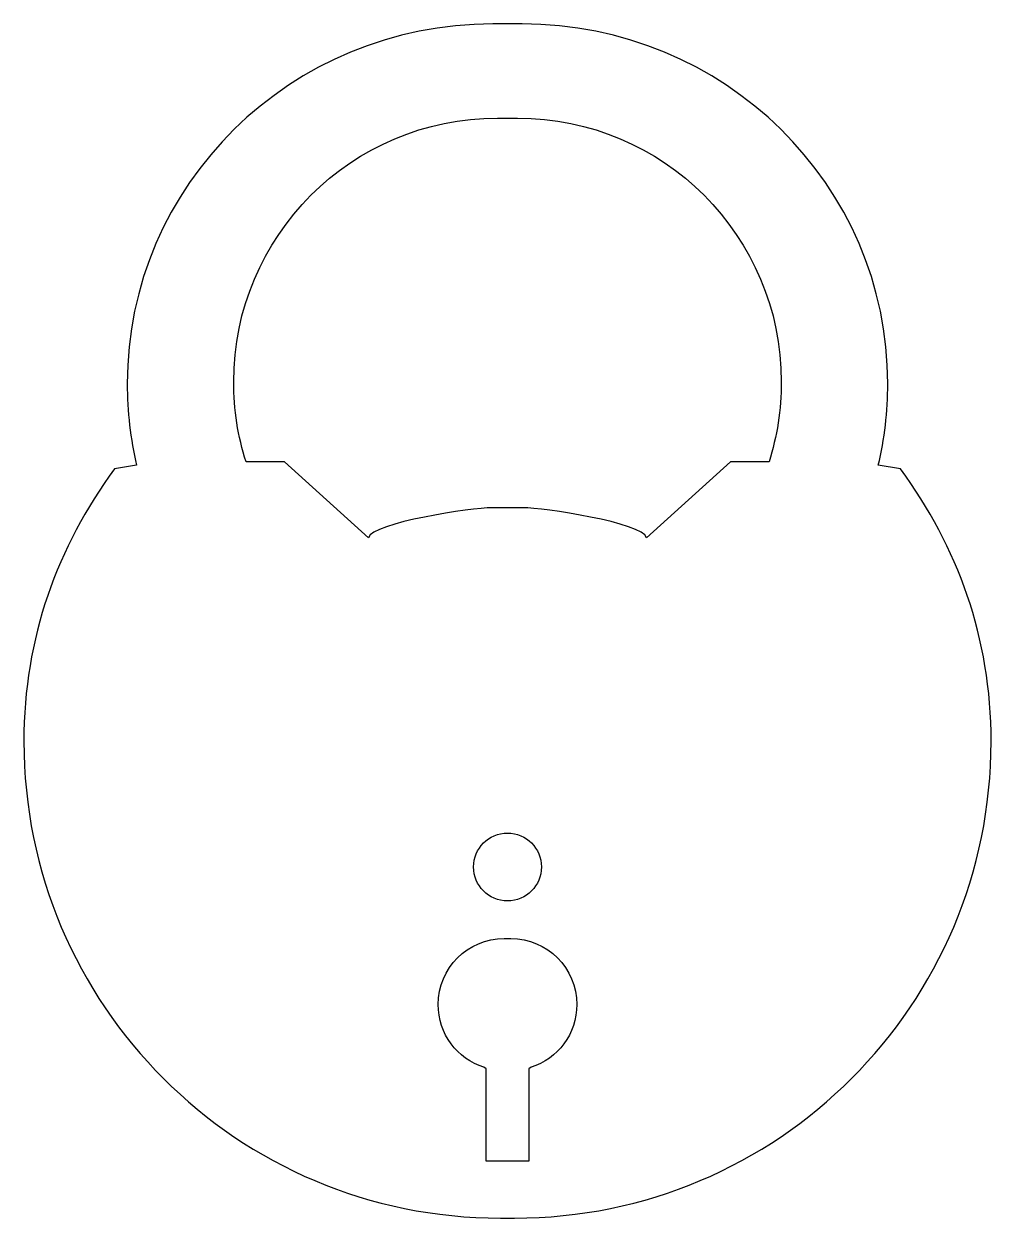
# Model space of a CAD drawing. Header units: centimetres. Extents: x -7.5 to 7.5, y -9.3 to 9.3.
import ezdxf

# ---------------------------------------------------------------- set-up
doc = ezdxf.new("R2010")
doc.units = ezdxf.units.CM
doc.header["$MEASUREMENT"] = 0
doc.layers.add('Camada 1', color=7, linetype='Continuous')

msp = doc.modelspace()

# ---------------------------------------------------------------- linework, layer by layer
at = {"layer": 'Camada 1'}
for points, knots in [([(-0.11013, -9.27285), (-4.19784, -9.27285), (-7.51143, -5.95916), (-7.51143, -1.87156), (-7.51143, -1.87156), (-7.51143, -0.24945), (-6.98962, 1.14535), (-6.10467, 2.36503), (-6.10467, 2.36503), (-6.10467, 2.36503), (-5.75971, 2.41808), (-5.75971, 2.41808), (-5.75971, 2.41808), (-5.85597, 2.82572), (-5.90682, 3.25049), (-5.90682, 3.68697), (-5.90682, 3.68697), (-5.90684, 6.77196), (-3.36432, 9.27285), (-0.2279, 9.27285), (-0.2279, 9.27285), (-0.2279, 9.27285), (0.22792, 9.27285), (0.22792, 9.27285), (0.22792, 9.27285), (3.36424, 9.27285), (5.90683, 6.77196), (5.90683, 3.68697), (5.90683, 3.68697), (5.90683, 3.25051), (5.85587, 2.82572), (5.75964, 2.41808), (5.75964, 2.41808), (5.75964, 2.41808), (6.1046, 2.36503), (6.1046, 2.36503), (6.1046, 2.36503), (6.98955, 1.14535), (7.51144, -0.24945), (7.51144, -1.87156), (7.51144, -1.87156), (7.51144, -5.95916), (4.19775, -9.27286), (0.11017, -9.27286), (0.11017, -9.27286), (0.11017, -9.27286), (-0.11013, -9.27285), (-0.11013, -9.27285)], [0, 0, 0, 0, 0.07692308, 0.07692308, 0.07692308, 0.07692308, 0.15384615, 0.15384615, 0.15384615, 0.15384615, 0.23076923, 0.23076923, 0.23076923, 0.23076923, 0.30769231, 0.30769231, 0.30769231, 0.30769231, 0.38461538, 0.38461538, 0.38461538, 0.38461538, 0.46153846, 0.46153846, 0.46153846, 0.46153846, 0.53846154, 0.53846154, 0.53846154, 0.53846154, 0.61538462, 0.61538462, 0.61538462, 0.61538462, 0.69230769, 0.69230769, 0.69230769, 0.69230769, 0.76923077, 0.76923077, 0.76923077, 0.76923077, 0.84615385, 0.84615385, 0.84615385, 0.84615385, 1, 1, 1, 1]), ([(0.24983, 1.75929), (0.52912, 1.75929), (2.11178, 1.52654), (2.15832, 1.29381), (2.15832, 1.29381), (2.15832, 1.29381), (3.46163, 2.4729), (3.46163, 2.4729), (3.46163, 2.4729), (3.46163, 2.4729), (4.06158, 2.4729), (4.06158, 2.4729), (4.06158, 2.4729), (4.18591, 2.86448), (4.25303, 3.28155), (4.25303, 3.7143), (4.25303, 3.7143), (4.25303, 5.97657), (2.41907, 7.81053), (0.1568, 7.81053), (0.1568, 7.81053), (0.1568, 7.81053), (-0.15675, 7.81053), (-0.15675, 7.81053), (-0.15675, 7.81053), (-2.41904, 7.81053), (-4.253, 5.97657), (-4.253, 3.7143), (-4.253, 3.7143), (-4.253, 3.28155), (-4.18588, 2.86448), (-4.06152, 2.4729), (-4.06152, 2.4729), (-4.06152, 2.4729), (-3.46172, 2.4729), (-3.46172, 2.4729), (-3.46172, 2.4729), (-3.46172, 2.4729), (-2.1583, 1.29381), (-2.1583, 1.29381), (-2.1583, 1.29381), (-2.11176, 1.52654), (-0.52908, 1.75929), (-0.24981, 1.75929), (-0.24981, 1.75929), (-0.24981, 1.75929), (0.24983, 1.75929), (0.24983, 1.75929)], [0, 0, 0, 0, 0.07692308, 0.07692308, 0.07692308, 0.07692308, 0.15384615, 0.15384615, 0.15384615, 0.15384615, 0.23076923, 0.23076923, 0.23076923, 0.23076923, 0.30769231, 0.30769231, 0.30769231, 0.30769231, 0.38461538, 0.38461538, 0.38461538, 0.38461538, 0.46153846, 0.46153846, 0.46153846, 0.46153846, 0.53846154, 0.53846154, 0.53846154, 0.53846154, 0.61538462, 0.61538462, 0.61538462, 0.61538462, 0.69230769, 0.69230769, 0.69230769, 0.69230769, 0.76923077, 0.76923077, 0.76923077, 0.76923077, 0.84615385, 0.84615385, 0.84615385, 0.84615385, 1, 1, 1, 1]), ([(0.00001, -4.34713), (0.29113, -4.34713), (0.52706, -4.1112), (0.52706, -3.82008), (0.52706, -3.82008), (0.52706, -3.52896), (0.29113, -3.29303), (0.00001, -3.29303), (0.00001, -3.29303), (-0.29108, -3.29303), (-0.52704, -3.52896), (-0.52704, -3.82008), (-0.52704, -3.82008), (-0.52704, -4.1112), (-0.29108, -4.34713), (0.00001, -4.34713)], [0, 0, 0, 0, 0.2, 0.2, 0.2, 0.2, 0.4, 0.4, 0.4, 0.4, 0.6, 0.6, 0.6, 0.6, 1, 1, 1, 1]), ([(0.05507, -8.3884), (0.05507, -8.3884), (0.33199, -8.3884), (0.33199, -8.3884), (0.33199, -8.3884), (0.33199, -8.3884), (0.33199, -6.9561), (0.33199, -6.9561), (0.33199, -6.9561), (0.33199, -6.9561), (0.36546, -6.93078), (0.36546, -6.93078), (0.36546, -6.93078), (0.77805, -6.79859), (1.07677, -6.41185), (1.07677, -5.95545), (1.07677, -5.95545), (1.07677, -5.3899), (0.6183, -4.93141), (0.05275, -4.93141), (0.05275, -4.93141), (0.05275, -4.93141), (-0.05267, -4.93141), (-0.05267, -4.93141), (-0.05267, -4.93141), (-0.61822, -4.93141), (-1.07671, -5.38991), (-1.07671, -5.95545), (-1.07671, -5.95545), (-1.07671, -6.41186), (-0.77807, -6.7986), (-0.36551, -6.93078), (-0.36551, -6.93078), (-0.36551, -6.93078), (-0.33196, -6.9561), (-0.33196, -6.9561), (-0.33196, -6.9561), (-0.33196, -6.9561), (-0.33196, -8.3884), (-0.33196, -8.3884), (-0.33196, -8.3884), (-0.33196, -8.3884), (-0.05505, -8.3884), (-0.05505, -8.3884), (-0.05505, -8.3884), (-0.05505, -8.3884), (0.05507, -8.3884), (0.05507, -8.3884)], [0, 0, 0, 0, 0.07692308, 0.07692308, 0.07692308, 0.07692308, 0.15384615, 0.15384615, 0.15384615, 0.15384615, 0.23076923, 0.23076923, 0.23076923, 0.23076923, 0.30769231, 0.30769231, 0.30769231, 0.30769231, 0.38461538, 0.38461538, 0.38461538, 0.38461538, 0.46153846, 0.46153846, 0.46153846, 0.46153846, 0.53846154, 0.53846154, 0.53846154, 0.53846154, 0.61538462, 0.61538462, 0.61538462, 0.61538462, 0.69230769, 0.69230769, 0.69230769, 0.69230769, 0.76923077, 0.76923077, 0.76923077, 0.76923077, 0.84615385, 0.84615385, 0.84615385, 0.84615385, 1, 1, 1, 1])]:
    msp.add_open_spline(points, degree=3, knots=knots, dxfattribs=at)

doc.saveas('drawing.dxf')
